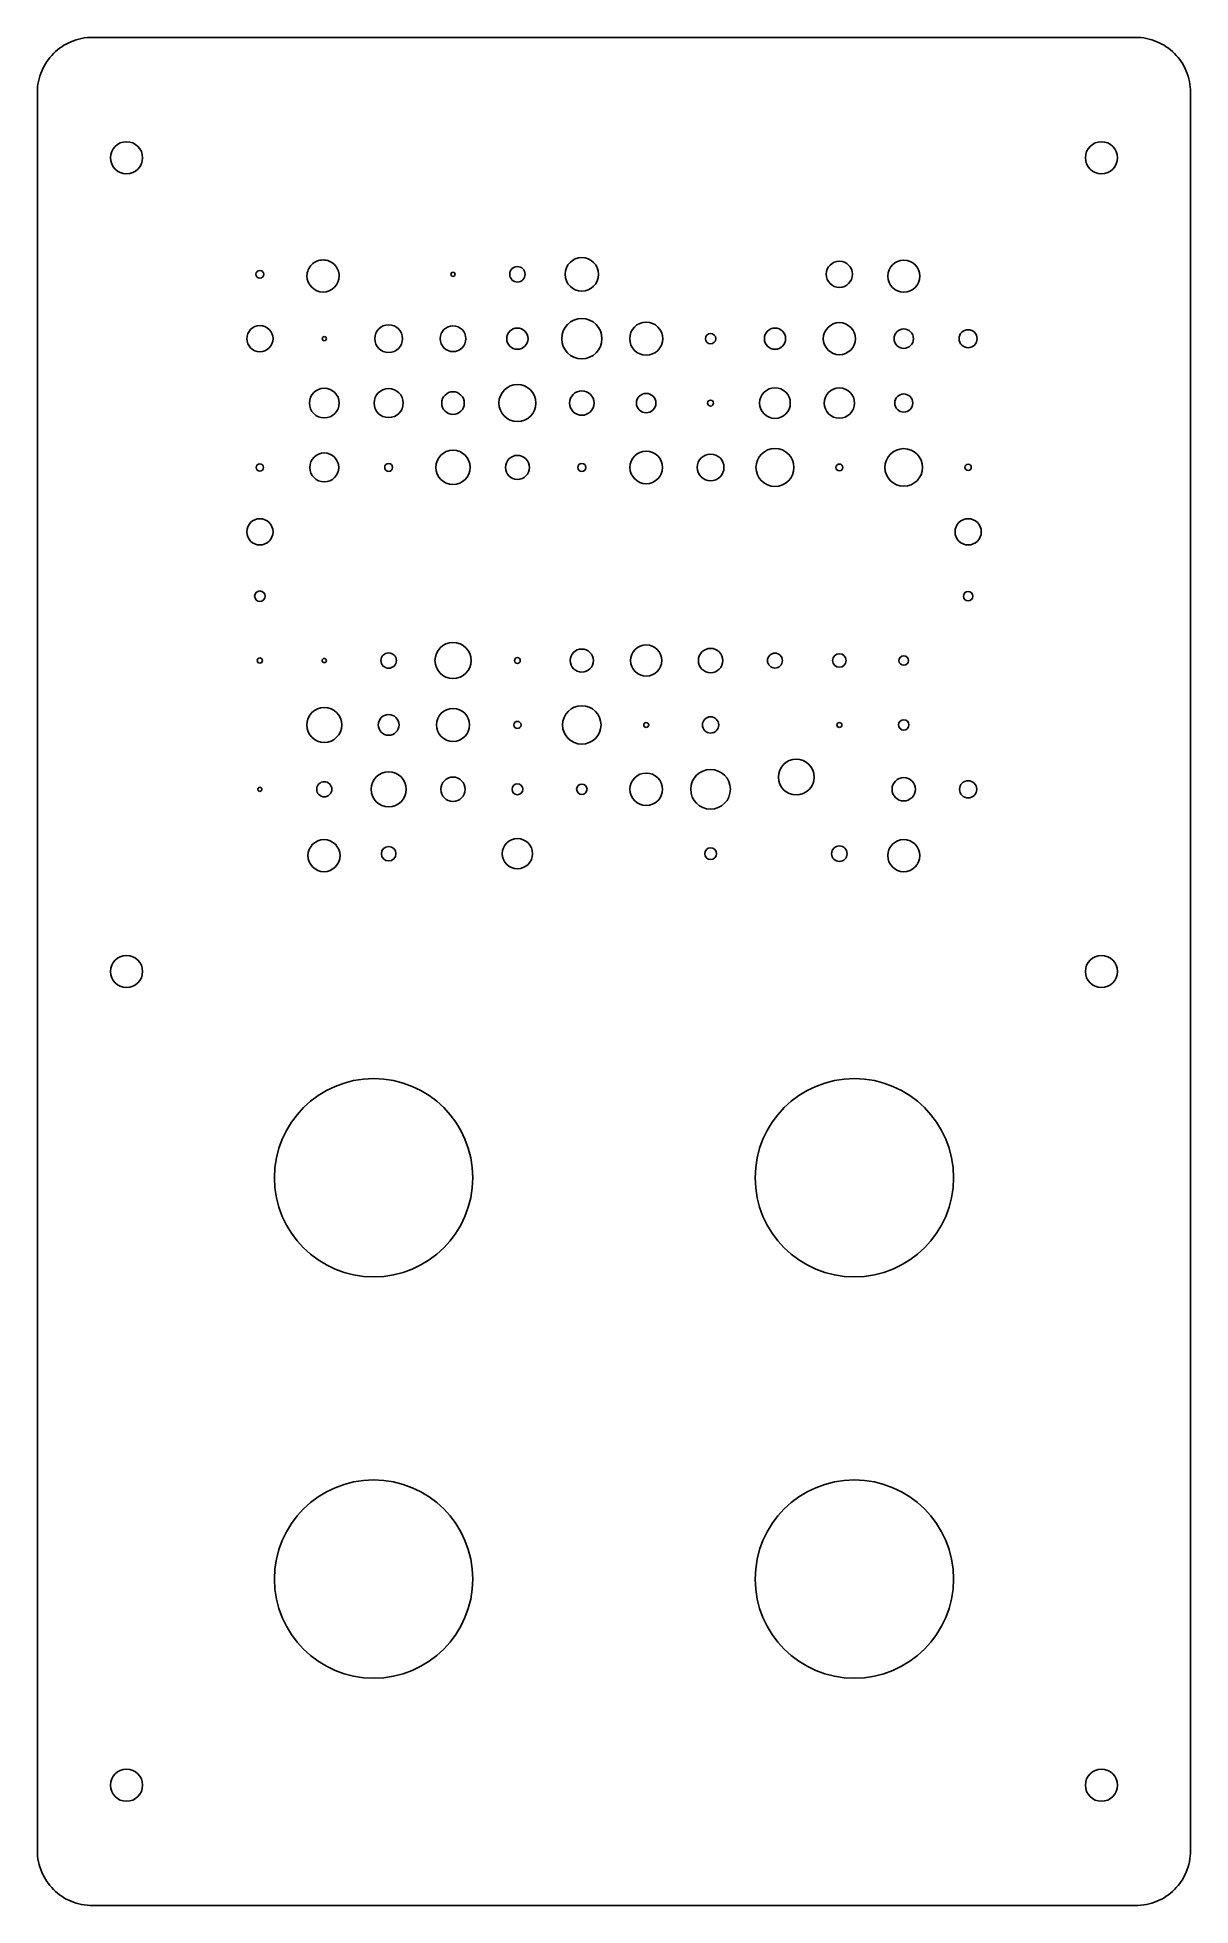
# Model space of a CAD drawing. Extents: x -433 to -304, y 287 to 497.
import ezdxf

# ---------------------------------------------------------------- set-up
doc = ezdxf.new("R2010")
doc.units = 0
doc.header["$MEASUREMENT"] = 0
doc.layers.add('MODELSKETCH_VISIBLE', color=7, linetype='CONTINUOUS')

msp = doc.modelspace()

# ---------------------------------------------------------------- linework, layer by layer
at = {"layer": 'MODELSKETCH_VISIBLE'}
for p, q in [((-426.97, 496.87), (-310.08, 496.87)), ((-433.18, 490.69), (-433.18, 293.55)), ((-303.88, 490.69), (-303.88, 293.55)), ((-310.08, 287.37), (-426.97, 287.37))]:
    msp.add_line(p, q, dxfattribs=at)
for centre, radius in [((-423.18, 483.37), 1.8), ((-313.88, 483.37), 1.8), ((-423.18, 392.12), 1.8), ((-313.88, 392.12), 1.8), ((-395.48, 368.99), 11.12), ((-341.58, 368.99), 11.12), ((-395.48, 323.99), 11.12), ((-341.58, 323.99), 11.12), ((-423.18, 300.87), 1.8), ((-313.88, 300.87), 1.8)]:
    msp.add_circle(centre, radius, dxfattribs=at)
for points in [[(-433.18, 490.69), (-433.18, 491.54), (-432.83, 493.17), (-431.47, 495.17), (-429.47, 496.52), (-427.83, 496.87), (-426.97, 496.87)], [(-310.08, 496.87), (-309.22, 496.87), (-307.59, 496.52), (-305.58, 495.17), (-304.22, 493.17), (-303.88, 491.54), (-303.88, 490.69)], [(-402.95, 470.11), (-402.95, 470.59), (-402.76, 471.05), (-402.42, 471.38)], [(-402.42, 471.38), (-402.08, 471.72), (-401.62, 471.91), (-401.15, 471.91)], [(-401.15, 471.91), (-400.67, 471.91), (-400.21, 471.72), (-399.87, 471.38)], [(-399.87, 471.38), (-399.54, 471.05), (-399.35, 470.59), (-399.35, 470.11)], [(-372.14, 472.17), (-373.17, 472.17), (-374.01, 471.33), (-374.01, 470.3)], [(-370.26, 470.3), (-370.26, 471.33), (-371.1, 472.17), (-372.14, 472.17)], [(-343.26, 471.77), (-344.07, 471.77), (-344.73, 471.11), (-344.73, 470.3)], [(-341.79, 470.3), (-341.79, 471.11), (-342.45, 471.77), (-343.26, 471.77)], [(-337.83, 470.09), (-337.83, 471.08), (-337.02, 471.89), (-336.03, 471.89)], [(-336.03, 471.89), (-335.03, 471.89), (-334.23, 471.08), (-334.23, 470.09)], [(-408.23, 470.74), (-408.48, 470.74), (-408.68, 470.54), (-408.68, 470.3)], [(-408.68, 470.3), (-408.68, 470.05), (-408.48, 469.85), (-408.23, 469.85)], [(-407.79, 470.3), (-407.79, 470.54), (-407.99, 470.74), (-408.23, 470.74)], [(-408.23, 469.85), (-407.99, 469.85), (-407.79, 470.05), (-407.79, 470.3)], [(-401.15, 468.31), (-402.14, 468.31), (-402.95, 469.12), (-402.95, 470.11)], [(-399.35, 470.11), (-399.35, 469.12), (-400.15, 468.31), (-401.15, 468.31)], [(-386.58, 470.53), (-386.71, 470.53), (-386.81, 470.43), (-386.81, 470.3)], [(-386.81, 470.3), (-386.81, 470.17), (-386.71, 470.06), (-386.58, 470.06)], [(-386.34, 470.3), (-386.34, 470.43), (-386.45, 470.53), (-386.58, 470.53)], [(-386.58, 470.06), (-386.45, 470.06), (-386.34, 470.17), (-386.34, 470.3)], [(-379.36, 471.16), (-379.83, 471.16), (-380.22, 470.78), (-380.22, 470.3)], [(-380.22, 470.3), (-380.22, 469.82), (-379.83, 469.43), (-379.36, 469.43)], [(-378.49, 470.3), (-378.49, 470.78), (-378.88, 471.16), (-379.36, 471.16)], [(-379.36, 469.43), (-378.88, 469.43), (-378.49, 469.82), (-378.49, 470.3)], [(-374.01, 470.3), (-374.01, 469.26), (-373.17, 468.42), (-372.14, 468.42)], [(-372.14, 468.42), (-371.1, 468.42), (-370.26, 469.26), (-370.26, 470.3)], [(-344.73, 470.3), (-344.73, 469.49), (-344.07, 468.83), (-343.26, 468.83)], [(-343.26, 468.83), (-342.45, 468.83), (-341.79, 469.49), (-341.79, 470.3)], [(-336.03, 468.29), (-337.02, 468.29), (-337.83, 469.09), (-337.83, 470.09)], [(-334.23, 470.09), (-334.23, 469.09), (-335.03, 468.29), (-336.03, 468.29)], [(-372.14, 465.34), (-373.38, 465.34), (-374.39, 464.33), (-374.39, 463.08)], [(-369.88, 463.08), (-369.88, 464.33), (-370.89, 465.34), (-372.14, 465.34)], [(-408.23, 464.55), (-409.04, 464.55), (-409.7, 463.89), (-409.7, 463.08)], [(-409.7, 463.08), (-409.7, 462.27), (-409.04, 461.61), (-408.23, 461.61)], [(-406.76, 463.08), (-406.76, 463.89), (-407.42, 464.55), (-408.23, 464.55)], [(-408.23, 461.61), (-407.42, 461.61), (-406.76, 462.27), (-406.76, 463.08)], [(-401.01, 463.31), (-401.14, 463.31), (-401.24, 463.21), (-401.24, 463.08)], [(-401.24, 463.08), (-401.24, 462.95), (-401.14, 462.85), (-401.01, 462.85)], [(-400.78, 463.08), (-400.78, 463.21), (-400.89, 463.31), (-401.01, 463.31)], [(-401.01, 462.85), (-400.89, 462.85), (-400.78, 462.95), (-400.78, 463.08)], [(-393.79, 464.64), (-394.65, 464.64), (-395.35, 463.94), (-395.35, 463.08)], [(-395.35, 463.08), (-395.35, 462.22), (-394.65, 461.52), (-393.79, 461.52)], [(-392.24, 463.08), (-392.24, 463.94), (-392.93, 464.64), (-393.79, 464.64)], [(-393.79, 461.52), (-392.93, 461.52), (-392.24, 462.22), (-392.24, 463.08)], [(-386.58, 464.52), (-387.37, 464.52), (-388.02, 463.88), (-388.02, 463.08)], [(-388.02, 463.08), (-388.02, 462.28), (-387.37, 461.63), (-386.58, 461.63)], [(-385.13, 463.08), (-385.13, 463.88), (-385.78, 464.52), (-386.58, 464.52)], [(-386.58, 461.63), (-385.78, 461.63), (-385.13, 462.28), (-385.13, 463.08)], [(-379.36, 464.27), (-380.01, 464.27), (-380.55, 463.74), (-380.55, 463.08)], [(-380.55, 463.08), (-380.55, 462.42), (-380.01, 461.89), (-379.36, 461.89)], [(-378.17, 463.08), (-378.17, 463.74), (-378.7, 464.27), (-379.36, 464.27)], [(-379.36, 461.89), (-378.7, 461.89), (-378.17, 462.42), (-378.17, 463.08)], [(-374.39, 463.08), (-374.39, 461.83), (-373.38, 460.82), (-372.14, 460.82)], [(-372.14, 460.82), (-370.89, 460.82), (-369.88, 461.83), (-369.88, 463.08)], [(-364.92, 464.93), (-365.94, 464.93), (-366.77, 464.1), (-366.77, 463.08)], [(-366.77, 463.08), (-366.77, 462.06), (-365.94, 461.23), (-364.92, 461.23)], [(-363.07, 463.08), (-363.07, 464.1), (-363.9, 464.93), (-364.92, 464.93)], [(-364.92, 461.23), (-363.9, 461.23), (-363.07, 462.06), (-363.07, 463.08)], [(-357.7, 463.66), (-358.02, 463.66), (-358.28, 463.4), (-358.28, 463.08)], [(-358.28, 463.08), (-358.28, 462.76), (-358.02, 462.5), (-357.7, 462.5)], [(-357.12, 463.08), (-357.12, 463.4), (-357.38, 463.66), (-357.7, 463.66)], [(-357.7, 462.5), (-357.38, 462.5), (-357.12, 462.76), (-357.12, 463.08)], [(-350.48, 464.27), (-351.14, 464.27), (-351.67, 463.74), (-351.67, 463.08)], [(-351.67, 463.08), (-351.67, 462.42), (-351.14, 461.89), (-350.48, 461.89)], [(-349.29, 463.08), (-349.29, 463.74), (-349.83, 464.27), (-350.48, 464.27)], [(-350.48, 461.89), (-349.83, 461.89), (-349.29, 462.42), (-349.29, 463.08)], [(-343.26, 464.88), (-344.26, 464.88), (-345.06, 464.07), (-345.06, 463.08)], [(-345.06, 463.08), (-345.06, 462.09), (-344.26, 461.28), (-343.26, 461.28)], [(-341.46, 463.08), (-341.46, 464.07), (-342.27, 464.88), (-343.26, 464.88)], [(-343.26, 461.28), (-342.27, 461.28), (-341.46, 462.09), (-341.46, 463.08)], [(-336.04, 464.17), (-336.64, 464.17), (-337.13, 463.68), (-337.13, 463.08)], [(-337.13, 463.08), (-337.13, 462.48), (-336.64, 461.99), (-336.04, 461.99)], [(-334.95, 463.08), (-334.95, 463.68), (-335.44, 464.17), (-336.04, 464.17)], [(-336.04, 461.99), (-335.44, 461.99), (-334.95, 462.48), (-334.95, 463.08)], [(-328.82, 464.09), (-329.38, 464.09), (-329.84, 463.64), (-329.84, 463.08)], [(-329.84, 463.08), (-329.84, 462.52), (-329.38, 462.07), (-328.82, 462.07)], [(-327.81, 463.08), (-327.81, 463.64), (-328.26, 464.09), (-328.82, 464.09)], [(-328.82, 462.07), (-328.26, 462.07), (-327.81, 462.52), (-327.81, 463.08)], [(-401.01, 457.53), (-401.94, 457.53), (-402.68, 456.78), (-402.68, 455.86)], [(-399.34, 455.86), (-399.34, 456.78), (-400.09, 457.53), (-401.01, 457.53)], [(-393.79, 457.49), (-394.7, 457.49), (-395.43, 456.76), (-395.43, 455.86)], [(-392.16, 455.86), (-392.16, 456.76), (-392.89, 457.49), (-393.79, 457.49)], [(-386.58, 457.13), (-387.28, 457.13), (-387.84, 456.56), (-387.84, 455.86)], [(-385.31, 455.86), (-385.31, 456.56), (-385.88, 457.13), (-386.58, 457.13)], [(-379.36, 457.94), (-380.5, 457.94), (-381.43, 457.01), (-381.43, 455.86)], [(-377.28, 455.86), (-377.28, 457.01), (-378.21, 457.94), (-379.36, 457.94)], [(-372.14, 457.23), (-372.89, 457.23), (-373.51, 456.62), (-373.51, 455.86)], [(-370.77, 455.86), (-370.77, 456.62), (-371.38, 457.23), (-372.14, 457.23)], [(-364.92, 456.95), (-365.52, 456.95), (-366.01, 456.46), (-366.01, 455.86)], [(-363.83, 455.86), (-363.83, 456.46), (-364.32, 456.95), (-364.92, 456.95)], [(-350.48, 457.58), (-351.43, 457.58), (-352.2, 456.81), (-352.2, 455.86)], [(-348.76, 455.86), (-348.76, 456.81), (-349.53, 457.58), (-350.48, 457.58)], [(-343.26, 457.56), (-344.2, 457.56), (-344.96, 456.8), (-344.96, 455.86)], [(-341.56, 455.86), (-341.56, 456.8), (-342.32, 457.56), (-343.26, 457.56)], [(-336.04, 456.88), (-336.6, 456.88), (-337.06, 456.42), (-337.06, 455.86)], [(-335.03, 455.86), (-335.03, 456.42), (-335.48, 456.88), (-336.04, 456.88)], [(-402.68, 455.86), (-402.68, 454.94), (-401.94, 454.19), (-401.01, 454.19)], [(-401.01, 454.19), (-400.09, 454.19), (-399.34, 454.94), (-399.34, 455.86)], [(-395.43, 455.86), (-395.43, 454.96), (-394.7, 454.23), (-393.79, 454.23)], [(-393.79, 454.23), (-392.89, 454.23), (-392.16, 454.96), (-392.16, 455.86)], [(-387.84, 455.86), (-387.84, 455.16), (-387.28, 454.59), (-386.58, 454.59)], [(-386.58, 454.59), (-385.88, 454.59), (-385.31, 455.16), (-385.31, 455.86)], [(-381.43, 455.86), (-381.43, 454.71), (-380.5, 453.78), (-379.36, 453.78)], [(-379.36, 453.78), (-378.21, 453.78), (-377.28, 454.71), (-377.28, 455.86)], [(-373.51, 455.86), (-373.51, 455.11), (-372.89, 454.49), (-372.14, 454.49)], [(-372.14, 454.49), (-371.38, 454.49), (-370.77, 455.11), (-370.77, 455.86)], [(-366.01, 455.86), (-366.01, 455.26), (-365.52, 454.77), (-364.92, 454.77)], [(-364.92, 454.77), (-364.32, 454.77), (-363.83, 455.26), (-363.83, 455.86)], [(-357.7, 456.19), (-357.88, 456.19), (-358.03, 456.04), (-358.03, 455.86)], [(-358.03, 455.86), (-358.03, 455.68), (-357.88, 455.53), (-357.7, 455.53)], [(-357.37, 455.86), (-357.37, 456.04), (-357.52, 456.19), (-357.7, 456.19)], [(-357.7, 455.53), (-357.52, 455.53), (-357.37, 455.68), (-357.37, 455.86)], [(-352.2, 455.86), (-352.2, 454.91), (-351.43, 454.14), (-350.48, 454.14)], [(-350.48, 454.14), (-349.53, 454.14), (-348.76, 454.91), (-348.76, 455.86)], [(-344.96, 455.86), (-344.96, 454.92), (-344.2, 454.16), (-343.26, 454.16)], [(-343.26, 454.16), (-342.32, 454.16), (-341.56, 454.92), (-341.56, 455.86)], [(-337.06, 455.86), (-337.06, 455.3), (-336.6, 454.85), (-336.04, 454.85)], [(-336.04, 454.85), (-335.48, 454.85), (-335.03, 455.3), (-335.03, 455.86)], [(-386.58, 450.57), (-387.64, 450.57), (-388.5, 449.71), (-388.5, 448.64)], [(-384.65, 448.64), (-384.65, 449.71), (-385.51, 450.57), (-386.58, 450.57)], [(-364.92, 450.47), (-365.93, 450.47), (-366.74, 449.65), (-366.74, 448.64)], [(-363.09, 448.64), (-363.09, 449.65), (-363.91, 450.47), (-364.92, 450.47)], [(-350.48, 450.77), (-351.66, 450.77), (-352.61, 449.82), (-352.61, 448.64)], [(-348.35, 448.64), (-348.35, 449.82), (-349.31, 450.77), (-350.48, 450.77)], [(-336.04, 450.75), (-337.21, 450.75), (-338.15, 449.8), (-338.15, 448.64)], [(-333.94, 448.64), (-333.94, 449.8), (-334.88, 450.75), (-336.04, 450.75)], [(-408.23, 449.05), (-408.46, 449.05), (-408.64, 448.87), (-408.64, 448.64)], [(-408.64, 448.64), (-408.64, 448.42), (-408.46, 448.23), (-408.23, 448.23)], [(-407.82, 448.64), (-407.82, 448.87), (-408.01, 449.05), (-408.23, 449.05)], [(-408.23, 448.23), (-408.01, 448.23), (-407.82, 448.42), (-407.82, 448.64)], [(-401.01, 450.26), (-401.91, 450.26), (-402.63, 449.54), (-402.63, 448.64)], [(-402.63, 448.64), (-402.63, 447.75), (-401.91, 447.02), (-401.01, 447.02)], [(-399.39, 448.64), (-399.39, 449.54), (-400.12, 450.26), (-401.01, 450.26)], [(-401.01, 447.02), (-400.12, 447.02), (-399.39, 447.75), (-399.39, 448.64)], [(-393.79, 449.09), (-394.04, 449.09), (-394.24, 448.89), (-394.24, 448.64)], [(-394.24, 448.64), (-394.24, 448.4), (-394.04, 448.2), (-393.79, 448.2)], [(-393.35, 448.64), (-393.35, 448.89), (-393.55, 449.09), (-393.79, 449.09)], [(-393.79, 448.2), (-393.55, 448.2), (-393.35, 448.4), (-393.35, 448.64)], [(-388.5, 448.64), (-388.5, 447.58), (-387.64, 446.72), (-386.58, 446.72)], [(-386.58, 446.72), (-385.51, 446.72), (-384.65, 447.58), (-384.65, 448.64)], [(-379.36, 449.99), (-380.1, 449.99), (-380.7, 449.38), (-380.7, 448.64)], [(-380.7, 448.64), (-380.7, 447.9), (-380.1, 447.3), (-379.36, 447.3)], [(-378.01, 448.64), (-378.01, 449.38), (-378.61, 449.99), (-379.36, 449.99)], [(-379.36, 447.3), (-378.61, 447.3), (-378.01, 447.9), (-378.01, 448.64)], [(-372.14, 449.1), (-372.39, 449.1), (-372.59, 448.89), (-372.59, 448.64)], [(-372.59, 448.64), (-372.59, 448.39), (-372.39, 448.19), (-372.14, 448.19)], [(-371.68, 448.64), (-371.68, 448.89), (-371.89, 449.1), (-372.14, 449.1)], [(-372.14, 448.19), (-371.89, 448.19), (-371.68, 448.39), (-371.68, 448.64)], [(-366.74, 448.64), (-366.74, 447.63), (-365.93, 446.82), (-364.92, 446.82)], [(-364.92, 446.82), (-363.91, 446.82), (-363.09, 447.63), (-363.09, 448.64)], [(-357.7, 450.14), (-358.53, 450.14), (-359.2, 449.47), (-359.2, 448.64)], [(-359.2, 448.64), (-359.2, 447.82), (-358.53, 447.15), (-357.7, 447.15)], [(-356.2, 448.64), (-356.2, 449.47), (-356.87, 450.14), (-357.7, 450.14)], [(-357.7, 447.15), (-356.87, 447.15), (-356.2, 447.82), (-356.2, 448.64)], [(-352.61, 448.64), (-352.61, 447.47), (-351.66, 446.51), (-350.48, 446.51)], [(-350.48, 446.51), (-349.31, 446.51), (-348.35, 447.47), (-348.35, 448.64)], [(-343.26, 449.02), (-343.47, 449.02), (-343.64, 448.85), (-343.64, 448.64)], [(-343.64, 448.64), (-343.64, 448.43), (-343.47, 448.26), (-343.26, 448.26)], [(-342.88, 448.64), (-342.88, 448.85), (-343.05, 449.02), (-343.26, 449.02)], [(-343.26, 448.26), (-343.05, 448.26), (-342.88, 448.43), (-342.88, 448.64)], [(-338.15, 448.64), (-338.15, 447.48), (-337.21, 446.54), (-336.04, 446.54)], [(-336.04, 446.54), (-334.88, 446.54), (-333.94, 447.48), (-333.94, 448.64)], [(-328.82, 449), (-329.02, 449), (-329.18, 448.84), (-329.18, 448.64)], [(-329.18, 448.64), (-329.18, 448.45), (-329.02, 448.29), (-328.82, 448.29)], [(-328.47, 448.64), (-328.47, 448.84), (-328.63, 449), (-328.82, 449)], [(-328.82, 448.29), (-328.63, 448.29), (-328.47, 448.45), (-328.47, 448.64)], [(-408.23, 442.89), (-409.04, 442.89), (-409.7, 442.24), (-409.7, 441.42)], [(-406.76, 441.42), (-406.76, 442.24), (-407.42, 442.89), (-408.23, 442.89)], [(-328.82, 442.89), (-329.64, 442.89), (-330.29, 442.23), (-330.29, 441.42)], [(-327.35, 441.42), (-327.35, 442.23), (-328.01, 442.89), (-328.82, 442.89)], [(-409.7, 441.42), (-409.7, 440.61), (-409.04, 439.95), (-408.23, 439.95)], [(-408.23, 439.95), (-407.42, 439.95), (-406.76, 440.61), (-406.76, 441.42)], [(-330.29, 441.42), (-330.29, 440.61), (-329.64, 439.95), (-328.82, 439.95)], [(-328.82, 439.95), (-328.01, 439.95), (-327.35, 440.61), (-327.35, 441.42)], [(-408.23, 434.79), (-408.56, 434.79), (-408.82, 434.53), (-408.82, 434.2)], [(-408.82, 434.2), (-408.82, 433.88), (-408.56, 433.61), (-408.23, 433.61)], [(-407.64, 434.2), (-407.64, 434.53), (-407.91, 434.79), (-408.23, 434.79)], [(-408.23, 433.61), (-407.91, 433.61), (-407.64, 433.88), (-407.64, 434.2)], [(-328.82, 434.74), (-329.12, 434.74), (-329.36, 434.5), (-329.36, 434.2)], [(-329.36, 434.2), (-329.36, 433.91), (-329.12, 433.67), (-328.82, 433.67)], [(-328.29, 434.2), (-328.29, 434.5), (-328.53, 434.74), (-328.82, 434.74)], [(-328.82, 433.67), (-328.53, 433.67), (-328.29, 433.91), (-328.29, 434.2)], [(-393.79, 427.85), (-394.27, 427.85), (-394.66, 427.46), (-394.66, 426.99)], [(-392.93, 426.99), (-392.93, 427.46), (-393.32, 427.85), (-393.79, 427.85)], [(-386.58, 429.01), (-387.7, 429.01), (-388.6, 428.11), (-388.6, 426.99)], [(-384.55, 426.99), (-384.55, 428.11), (-385.46, 429.01), (-386.58, 429.01)], [(-372.14, 428.28), (-372.85, 428.28), (-373.43, 427.7), (-373.43, 426.99)], [(-370.84, 426.99), (-370.84, 427.7), (-371.42, 428.28), (-372.14, 428.28)], [(-364.92, 428.73), (-365.88, 428.73), (-366.67, 427.95), (-366.67, 426.99)], [(-363.17, 426.99), (-363.17, 427.95), (-363.95, 428.73), (-364.92, 428.73)], [(-357.7, 428.35), (-358.45, 428.35), (-359.07, 427.74), (-359.07, 426.99)], [(-356.33, 426.99), (-356.33, 427.74), (-356.94, 428.35), (-357.7, 428.35)], [(-350.48, 427.82), (-350.94, 427.82), (-351.32, 427.45), (-351.32, 426.99)], [(-349.64, 426.99), (-349.64, 427.45), (-350.02, 427.82), (-350.48, 427.82)], [(-343.26, 427.75), (-343.68, 427.75), (-344.02, 427.4), (-344.02, 426.99)], [(-342.5, 426.99), (-342.5, 427.4), (-342.84, 427.75), (-343.26, 427.75)], [(-336.04, 427.52), (-336.34, 427.52), (-336.58, 427.28), (-336.58, 426.99)], [(-335.51, 426.99), (-335.51, 427.28), (-335.75, 427.52), (-336.04, 427.52)], [(-408.23, 427.28), (-408.4, 427.28), (-408.53, 427.15), (-408.53, 426.99)], [(-408.53, 426.99), (-408.53, 426.82), (-408.4, 426.69), (-408.23, 426.69)], [(-407.94, 426.99), (-407.94, 427.15), (-408.07, 427.28), (-408.23, 427.28)], [(-408.23, 426.69), (-408.07, 426.69), (-407.94, 426.82), (-407.94, 426.99)], [(-401.01, 427.22), (-401.14, 427.22), (-401.25, 427.11), (-401.25, 426.99)], [(-401.25, 426.99), (-401.25, 426.86), (-401.14, 426.75), (-401.01, 426.75)], [(-400.78, 426.99), (-400.78, 427.11), (-400.88, 427.22), (-401.01, 427.22)], [(-401.01, 426.75), (-400.88, 426.75), (-400.78, 426.86), (-400.78, 426.99)], [(-394.66, 426.99), (-394.66, 426.51), (-394.27, 426.12), (-393.79, 426.12)], [(-393.79, 426.12), (-393.32, 426.12), (-392.93, 426.51), (-392.93, 426.99)], [(-388.6, 426.99), (-388.6, 425.87), (-387.7, 424.96), (-386.58, 424.96)], [(-386.58, 424.96), (-385.46, 424.96), (-384.55, 425.87), (-384.55, 426.99)], [(-379.36, 427.31), (-379.54, 427.31), (-379.69, 427.17), (-379.69, 426.99)], [(-379.69, 426.99), (-379.69, 426.8), (-379.54, 426.66), (-379.36, 426.66)], [(-379.03, 426.99), (-379.03, 427.17), (-379.17, 427.31), (-379.36, 427.31)], [(-379.36, 426.66), (-379.17, 426.66), (-379.03, 426.8), (-379.03, 426.99)], [(-373.43, 426.99), (-373.43, 426.27), (-372.85, 425.69), (-372.14, 425.69)], [(-372.14, 425.69), (-371.42, 425.69), (-370.84, 426.27), (-370.84, 426.99)], [(-366.67, 426.99), (-366.67, 426.02), (-365.88, 425.24), (-364.92, 425.24)], [(-364.92, 425.24), (-363.95, 425.24), (-363.17, 426.02), (-363.17, 426.99)], [(-359.07, 426.99), (-359.07, 426.23), (-358.45, 425.62), (-357.7, 425.62)], [(-357.7, 425.62), (-356.94, 425.62), (-356.33, 426.23), (-356.33, 426.99)], [(-351.32, 426.99), (-351.32, 426.52), (-350.94, 426.15), (-350.48, 426.15)], [(-350.48, 426.15), (-350.02, 426.15), (-349.64, 426.52), (-349.64, 426.99)], [(-344.02, 426.99), (-344.02, 426.57), (-343.68, 426.23), (-343.26, 426.23)], [(-343.26, 426.23), (-342.84, 426.23), (-342.5, 426.57), (-342.5, 426.99)], [(-336.58, 426.99), (-336.58, 426.69), (-336.34, 426.45), (-336.04, 426.45)], [(-336.04, 426.45), (-335.75, 426.45), (-335.51, 426.69), (-335.51, 426.99)], [(-401.01, 421.73), (-402.1, 421.73), (-402.98, 420.85), (-402.98, 419.77)], [(-399.05, 419.77), (-399.05, 420.85), (-399.93, 421.73), (-401.01, 421.73)], [(-386.58, 421.62), (-387.6, 421.62), (-388.43, 420.79), (-388.43, 419.77)], [(-384.72, 419.77), (-384.72, 420.79), (-385.55, 421.62), (-386.58, 421.62)], [(-372.14, 421.92), (-373.33, 421.92), (-374.29, 420.96), (-374.29, 419.77)], [(-369.98, 419.77), (-369.98, 420.96), (-370.95, 421.92), (-372.14, 421.92)], [(-402.98, 419.77), (-402.98, 418.68), (-402.1, 417.8), (-401.01, 417.8)], [(-401.01, 417.8), (-399.93, 417.8), (-399.05, 418.68), (-399.05, 419.77)], [(-393.79, 420.93), (-394.44, 420.93), (-394.96, 420.41), (-394.96, 419.77)], [(-394.96, 419.77), (-394.96, 419.13), (-394.44, 418.61), (-393.79, 418.61)], [(-392.63, 419.77), (-392.63, 420.41), (-393.15, 420.93), (-393.79, 420.93)], [(-393.79, 418.61), (-393.15, 418.61), (-392.63, 419.13), (-392.63, 419.77)], [(-388.43, 419.77), (-388.43, 418.74), (-387.6, 417.92), (-386.58, 417.92)], [(-386.58, 417.92), (-385.55, 417.92), (-384.72, 418.74), (-384.72, 419.77)], [(-379.36, 420.17), (-379.58, 420.17), (-379.76, 419.99), (-379.76, 419.77)], [(-379.76, 419.77), (-379.76, 419.54), (-379.58, 419.36), (-379.36, 419.36)], [(-378.95, 419.77), (-378.95, 419.99), (-379.13, 420.17), (-379.36, 420.17)], [(-379.36, 419.36), (-379.13, 419.36), (-378.95, 419.54), (-378.95, 419.77)], [(-374.29, 419.77), (-374.29, 418.58), (-373.33, 417.61), (-372.14, 417.61)], [(-372.14, 417.61), (-370.95, 417.61), (-369.98, 418.58), (-369.98, 419.77)], [(-364.92, 420.04), (-365.07, 420.04), (-365.2, 419.92), (-365.2, 419.77)], [(-365.2, 419.77), (-365.2, 419.61), (-365.07, 419.49), (-364.92, 419.49)], [(-364.64, 419.77), (-364.64, 419.92), (-364.76, 420.04), (-364.92, 420.04)], [(-364.92, 419.49), (-364.76, 419.49), (-364.64, 419.61), (-364.64, 419.77)], [(-357.7, 420.68), (-358.2, 420.68), (-358.61, 420.27), (-358.61, 419.77)], [(-358.61, 419.77), (-358.61, 419.26), (-358.2, 418.85), (-357.7, 418.85)], [(-356.79, 419.77), (-356.79, 420.27), (-357.2, 420.68), (-357.7, 420.68)], [(-357.7, 418.85), (-357.2, 418.85), (-356.79, 419.26), (-356.79, 419.77)], [(-343.26, 420.04), (-343.42, 420.04), (-343.54, 419.92), (-343.54, 419.77)], [(-343.54, 419.77), (-343.54, 419.61), (-343.42, 419.49), (-343.26, 419.49)], [(-342.98, 419.77), (-342.98, 419.92), (-343.11, 420.04), (-343.26, 420.04)], [(-343.26, 419.49), (-343.11, 419.49), (-342.98, 419.61), (-342.98, 419.77)], [(-336.04, 420.35), (-336.37, 420.35), (-336.63, 420.09), (-336.63, 419.77)], [(-336.63, 419.77), (-336.63, 419.44), (-336.37, 419.18), (-336.04, 419.18)], [(-335.46, 419.77), (-335.46, 420.09), (-335.72, 420.35), (-336.04, 420.35)], [(-336.04, 419.18), (-335.72, 419.18), (-335.46, 419.44), (-335.46, 419.77)], [(-350.09, 413.92), (-350.09, 415.02), (-349.2, 415.92), (-348.09, 415.92)], [(-348.09, 415.92), (-346.99, 415.92), (-346.09, 415.02), (-346.09, 413.92)], [(-408.23, 412.77), (-408.36, 412.77), (-408.46, 412.67), (-408.46, 412.55)], [(-408.01, 412.55), (-408.01, 412.67), (-408.11, 412.77), (-408.23, 412.77)], [(-401.01, 413.4), (-401.48, 413.4), (-401.86, 413.02), (-401.86, 412.55)], [(-400.16, 412.55), (-400.16, 413.02), (-400.54, 413.4), (-401.01, 413.4)], [(-393.79, 414.52), (-394.89, 414.52), (-395.77, 413.64), (-395.77, 412.55)], [(-391.82, 412.55), (-391.82, 413.64), (-392.7, 414.52), (-393.79, 414.52)], [(-386.58, 413.92), (-387.33, 413.92), (-387.94, 413.3), (-387.94, 412.55)], [(-385.21, 412.55), (-385.21, 413.3), (-385.82, 413.92), (-386.58, 413.92)], [(-379.36, 413.16), (-379.69, 413.16), (-379.96, 412.88), (-379.96, 412.55)], [(-378.75, 412.55), (-378.75, 412.88), (-379.02, 413.16), (-379.36, 413.16)], [(-372.14, 413.13), (-372.46, 413.13), (-372.72, 412.87), (-372.72, 412.55)], [(-371.55, 412.55), (-371.55, 412.87), (-371.82, 413.13), (-372.14, 413.13)], [(-364.92, 414.37), (-365.93, 414.37), (-366.74, 413.56), (-366.74, 412.55)], [(-363.09, 412.55), (-363.09, 413.56), (-363.91, 414.37), (-364.92, 414.37)], [(-357.7, 414.77), (-358.93, 414.77), (-359.92, 413.77), (-359.92, 412.55)], [(-355.48, 412.55), (-355.48, 413.77), (-356.47, 414.77), (-357.7, 414.77)], [(-348.09, 411.92), (-349.2, 411.92), (-350.09, 412.81), (-350.09, 413.92)], [(-346.09, 413.92), (-346.09, 412.81), (-346.99, 411.92), (-348.09, 411.92)], [(-336.04, 413.86), (-336.77, 413.86), (-337.35, 413.27), (-337.35, 412.55)], [(-334.73, 412.55), (-334.73, 413.27), (-335.32, 413.86), (-336.04, 413.86)], [(-328.82, 413.51), (-329.36, 413.51), (-329.79, 413.08), (-329.79, 412.55)], [(-327.86, 412.55), (-327.86, 413.08), (-328.29, 413.51), (-328.82, 413.51)], [(-408.46, 412.55), (-408.46, 412.42), (-408.36, 412.32), (-408.23, 412.32)], [(-408.23, 412.32), (-408.11, 412.32), (-408.01, 412.42), (-408.01, 412.55)], [(-401.86, 412.55), (-401.86, 412.08), (-401.48, 411.7), (-401.01, 411.7)], [(-401.01, 411.7), (-400.54, 411.7), (-400.16, 412.08), (-400.16, 412.55)], [(-395.77, 412.55), (-395.77, 411.46), (-394.89, 410.57), (-393.79, 410.57)], [(-393.79, 410.57), (-392.7, 410.57), (-391.82, 411.46), (-391.82, 412.55)], [(-387.94, 412.55), (-387.94, 411.79), (-387.33, 411.18), (-386.58, 411.18)], [(-386.58, 411.18), (-385.82, 411.18), (-385.21, 411.79), (-385.21, 412.55)], [(-379.96, 412.55), (-379.96, 412.21), (-379.69, 411.94), (-379.36, 411.94)], [(-379.36, 411.94), (-379.02, 411.94), (-378.75, 412.21), (-378.75, 412.55)], [(-372.72, 412.55), (-372.72, 412.23), (-372.46, 411.96), (-372.14, 411.96)], [(-372.14, 411.96), (-371.82, 411.96), (-371.55, 412.23), (-371.55, 412.55)], [(-366.74, 412.55), (-366.74, 411.54), (-365.93, 410.72), (-364.92, 410.72)], [(-364.92, 410.72), (-363.91, 410.72), (-363.09, 411.54), (-363.09, 412.55)], [(-359.92, 412.55), (-359.92, 411.32), (-358.93, 410.33), (-357.7, 410.33)], [(-357.7, 410.33), (-356.47, 410.33), (-355.48, 411.32), (-355.48, 412.55)], [(-337.35, 412.55), (-337.35, 411.82), (-336.77, 411.24), (-336.04, 411.24)], [(-336.04, 411.24), (-335.32, 411.24), (-334.73, 411.82), (-334.73, 412.55)], [(-329.79, 412.55), (-329.79, 412.02), (-329.36, 411.58), (-328.82, 411.58)], [(-328.82, 411.58), (-328.29, 411.58), (-327.86, 412.02), (-327.86, 412.55)], [(-402.84, 405.11), (-402.84, 406.1), (-402.04, 406.91), (-401.04, 406.91)], [(-401.04, 406.91), (-400.05, 406.91), (-399.24, 406.1), (-399.24, 405.11)], [(-379.36, 407.03), (-380.29, 407.03), (-381.06, 406.27), (-381.06, 405.33)], [(-377.66, 405.33), (-377.66, 406.27), (-378.42, 407.03), (-379.36, 407.03)], [(-337.84, 405.11), (-337.84, 406.1), (-337.04, 406.91), (-336.04, 406.91)], [(-336.04, 406.91), (-335.05, 406.91), (-334.24, 406.1), (-334.24, 405.11)], [(-401.04, 403.31), (-402.04, 403.31), (-402.84, 404.12), (-402.84, 405.11)], [(-399.24, 405.11), (-399.24, 404.12), (-400.05, 403.31), (-401.04, 403.31)], [(-393.79, 406.14), (-394.24, 406.14), (-394.61, 405.78), (-394.61, 405.33)], [(-394.61, 405.33), (-394.61, 404.88), (-394.24, 404.51), (-393.79, 404.51)], [(-392.98, 405.33), (-392.98, 405.78), (-393.34, 406.14), (-393.79, 406.14)], [(-393.79, 404.51), (-393.34, 404.51), (-392.98, 404.88), (-392.98, 405.33)], [(-381.06, 405.33), (-381.06, 404.39), (-380.29, 403.63), (-379.36, 403.63)], [(-379.36, 403.63), (-378.42, 403.63), (-377.66, 404.39), (-377.66, 405.33)], [(-357.7, 405.99), (-358.07, 405.99), (-358.36, 405.69), (-358.36, 405.33)], [(-358.36, 405.33), (-358.36, 404.96), (-358.07, 404.66), (-357.7, 404.66)], [(-357.04, 405.33), (-357.04, 405.69), (-357.33, 405.99), (-357.7, 405.99)], [(-357.7, 404.66), (-357.33, 404.66), (-357.04, 404.96), (-357.04, 405.33)], [(-343.26, 406.2), (-343.74, 406.2), (-344.13, 405.81), (-344.13, 405.33)], [(-344.13, 405.33), (-344.13, 404.85), (-343.74, 404.46), (-343.26, 404.46)], [(-342.39, 405.33), (-342.39, 405.81), (-342.78, 406.2), (-343.26, 406.2)], [(-343.26, 404.46), (-342.78, 404.46), (-342.39, 404.85), (-342.39, 405.33)], [(-336.04, 403.31), (-337.04, 403.31), (-337.84, 404.12), (-337.84, 405.11)], [(-334.24, 405.11), (-334.24, 404.12), (-335.05, 403.31), (-336.04, 403.31)], [(-303.88, 293.55), (-303.88, 292.69), (-304.22, 291.06), (-305.58, 289.07), (-307.59, 287.71), (-309.22, 287.37), (-310.08, 287.37)]]:
    msp.add_open_spline(points, degree=3, dxfattribs=at)
msp.add_open_spline([(-426.97, 287.37), (-427.83, 287.37), (-429.47, 287.71), (-431.47, 289.07), (-432.83, 291.06), (-433.18, 292.69), (-433.18, 293.55)], degree=3, knots=[0, 0, 0, 0, 0.25, 0.5, 0.75, 0.9999719, 0.9999719, 0.9999719, 0.9999719], dxfattribs=at)

doc.saveas('drawing.dxf')
